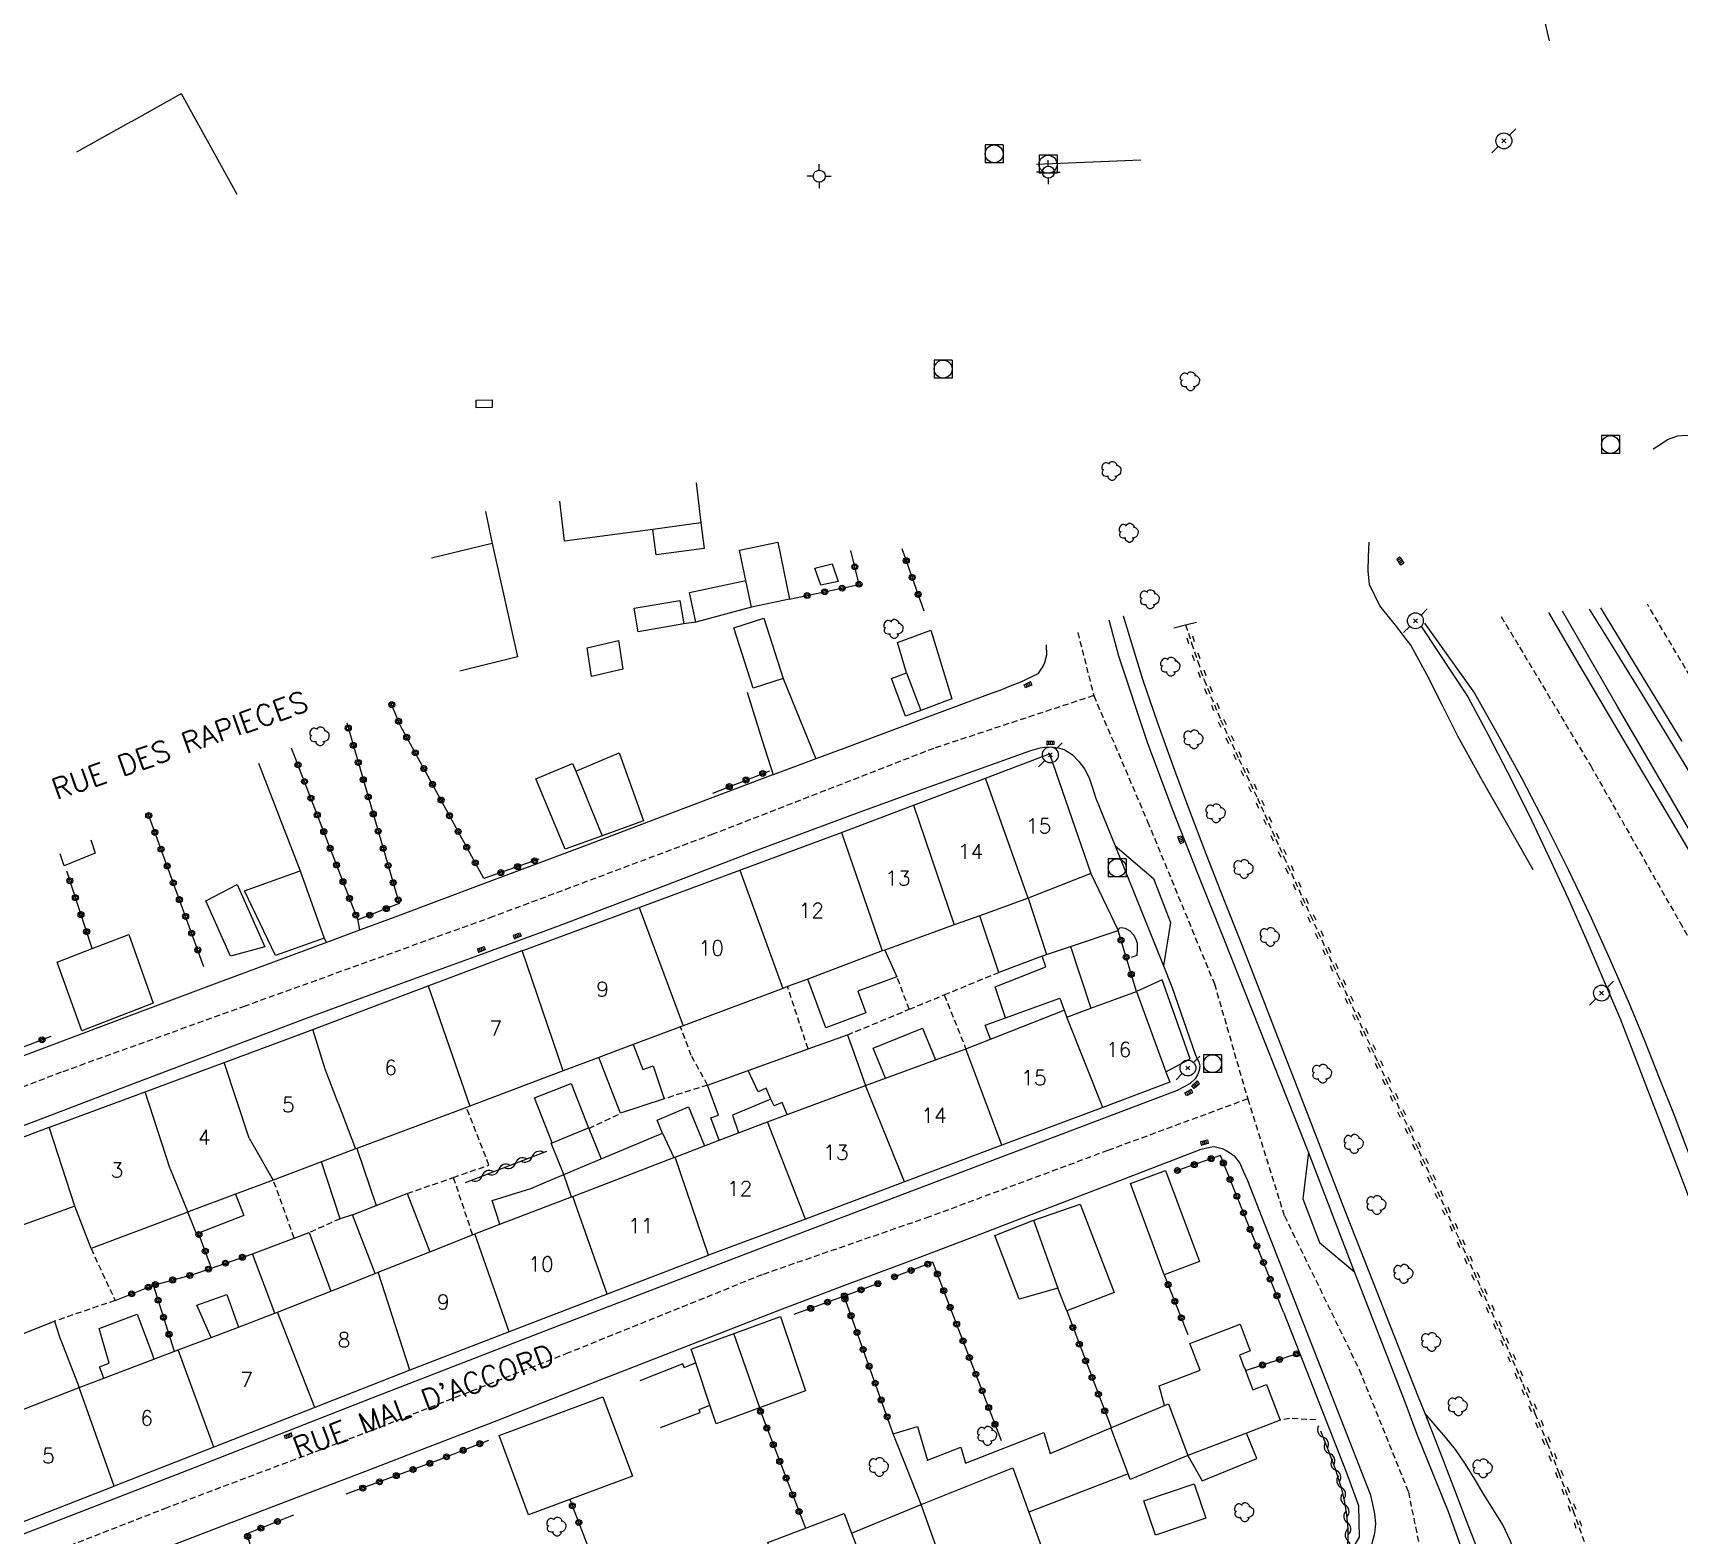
# Model space of a CAD drawing. Header units: millimetres. Extents: x 132999 to 134001, y 129000 to 130000.
# Drawn here: x 133282.4 to 133420.5, y 129527 to 129652.9 of the extents above; entities that cross this region are included whole.
import ezdxf
from ezdxf.enums import TextEntityAlignment as Align

# ---------------------------------------------------------------- set-up
doc = ezdxf.new("R2010")
doc.units = ezdxf.units.MM
doc.linetypes.add('DASHED', pattern=[0.75, 0.5, -0.25])
doc.layers.get('0').update_dxf_attribs({"linetype": 'CONTINUOUS'})
for name, color, linetype in [('W0001', 6, 'DASHED'), ('W0008', 7, 'CONTINUOUS'), ('W0010', 4, 'CONTINUOUS'), ('W0014', 7, 'CONTINUOUS'), ('W0016', 2, 'CONTINUOUS'), ('W0017', 7, 'CONTINUOUS'), ('W0071', 7, 'CONTINUOUS'), ('W0101', 7, 'CONTINUOUS'), ('W0104', 1, 'CONTINUOUS'), ('W0112', 1, 'DASHED'), ('W0120', 7, 'CONTINUOUS'), ('W0211', 2, 'CONTINUOUS'), ('W0220', 5, 'DASHED'), ('W0300', 7, 'CONTINUOUS'), ('W0310', 3, 'CONTINUOUS'), ('W0323', 7, 'CONTINUOUS'), ('W0401', 7, 'CONTINUOUS'), ('W0420', 7, 'CONTINUOUS'), ('W0439', 7, 'CONTINUOUS'), ('W0473', 7, 'CONTINUOUS'), ('W0610', 7, 'CONTINUOUS'), ('W0989', 7, 'CONTINUOUS'), ('W0991', 7, 'CONTINUOUS'), ('W1102', 7, 'CONTINUOUS')]:
    doc.layers.add(name, color=color, linetype=linetype)
doc.styles.get("Standard").update_dxf_attribs({"font": 'romans.shx', "width": 0.85})

# ---------------------------------------------------------------- blocks, each defined once
blk = doc.blocks.new('T300')
for p, q in [((-0.8, 0.51), (-0.86, 0.34)), ((-0.86, 0.34), (-0.86, 0.17)), ((-0.86, 0.17), (-0.74, 0.06)), ((-0.69, 0.63), (-0.8, 0.51)), ((-0.8, -0.06), (-0.74, 0.06)), ((-0.74, 0.06), (-0.69, 0.11)), ((-0.57, 0.69), (-0.69, 0.63)), ((-0.46, 0.69), (-0.57, 0.69)), ((-0.29, 0.63), (-0.46, 0.69)), ((-0.29, 0.63), (-0.17, 0.74)), ((-0.23, 0.57), (-0.29, 0.63)), ((-0.17, 0.74), (-0.06, 0.8)), ((-0.06, 0.8), (0.06, 0.8)), ((0.06, 0.8), (0.23, 0.74)), ((0.23, 0.74), (0.34, 0.63)), ((0.34, 0.63), (0.4, 0.51)), ((0.46, 0.46), (0.34, 0.46)), ((0.4, 0.51), (0.4, 0.46)), ((0.57, 0.4), (0.46, 0.46)), ((0.57, 0.4), (0.69, 0.29)), ((0.69, 0.29), (0.74, 0.17)), ((0.74, 0.06), (0.69, -0.17)), ((0.74, 0.17), (0.74, 0.06)), ((-0.8, -0.17), (-0.8, -0.06)), ((-0.8, -0.23), (-0.8, -0.17)), ((-0.74, -0.34), (-0.8, -0.23)), ((-0.69, -0.4), (-0.74, -0.34)), ((-0.51, -0.46), (-0.69, -0.4)), ((-0.4, -0.46), (-0.51, -0.46)), ((-0.4, -0.46), (-0.34, -0.46)), ((-0.34, -0.46), (-0.34, -0.4)), ((-0.34, -0.51), (-0.34, -0.46)), ((-0.29, -0.63), (-0.34, -0.51)), ((-0.17, -0.74), (-0.29, -0.63)), ((-0.06, -0.8), (-0.17, -0.74)), ((0.06, -0.8), (-0.06, -0.8)), ((0.17, -0.74), (0.06, -0.8)), ((0.23, -0.69), (0.17, -0.74)), ((0.29, -0.46), (0.23, -0.46)), ((0.29, -0.63), (0.23, -0.69)), ((0.46, -0.4), (0.29, -0.46)), ((0.34, -0.51), (0.29, -0.63)), ((0.34, -0.51), (0.34, -0.46)), ((0.57, -0.34), (0.46, -0.4)), ((0.63, -0.29), (0.57, -0.34)), ((0.69, -0.17), (0.63, -0.29))]:
    blk.add_line(p, q)
blk = doc.blocks.new('T420')
for p, q in [((0.75, 0.75), (-0.75, 0.75)), ((-0.75, 0.75), (-0.75, -0.75)), ((0.75, 0.75), (0.75, -0.75)), ((0.75, -0.75), (-0.75, -0.75))]:
    blk.add_line(p, q)
blk.add_ellipse((0, 0), major_axis=(-0.53, 0.53), ratio=1, start_param=3.926991, end_param=10.210176)
blk = doc.blocks.new('T401')
for p, q in [((-0.3, 0.3), (0, 0.3)), ((-0.3, -0.25), (-0.3, 0.3)), ((-0.3, 0.15), (0, 0.15)), ((-0.3, 0), (0, 0)), ((0, 0.3), (0, -0.25)), ((-0.3, -0.15), (0, -0.15)), ((-0.3, -0.25), (-0.3, -0.3)), ((-0.3, -0.3), (0, -0.3)), ((0, -0.3), (0, -0.25))]:
    blk.add_line(p, q)
blk = doc.blocks.new('T473')
for p, q in [((-0.166667, 0.166667), (0.166667, -0.166667)), ((-0.166667, -0.166667), (0.166667, 0.166667)), ((0.500001, 0.500001), (1.000002, 1.000002)), ((-1.000002, -1.000002), (-0.500001, -0.500001))]:
    blk.add_line(p, q)
blk.add_ellipse((0, 0), major_axis=(0.471405, 0.471405), ratio=1, start_param=5.4977871438, end_param=11.780972451)
blk = doc.blocks.new('T610')
for p, q in [((-0.500001, 0), (-1.000002, 0)), ((0, 0.500001), (0, 1.000002)), ((0.500001, 0), (1.000002, 0)), ((0, -0.500001), (0, -1.000002))]:
    blk.add_line(p, q)
blk.add_ellipse((0, 0), major_axis=(-0.353554, 0.353554), ratio=1, start_param=3.926990817, end_param=10.2101761242)
blk = doc.blocks.new('t323o')
at = {"color": 0, "linetype": 'Continuous'}
for radius in [0.25, 0.15]:
    blk.add_circle((0, 0), radius, dxfattribs=at)
blk = doc.blocks.new('t310o')
at = {"color": 0, "linetype": 'Continuous'}
for centre, start, end in [((-0.5, 0.38), 216.8699, 323.1304), ((0.5, -0.37), 36.8699, 143.1303)]:
    blk.add_arc(centre, 0.625, start, end, dxfattribs=at)
blk = doc.blocks.new('t220o')
at = {"color": 0, "linetype": 'Continuous'}
for p, q in [((-0.25, 0.25), (0.25, 0.25)), ((-0.25, -0.25), (0.25, -0.25))]:
    blk.add_line(p, q, dxfattribs=at)

msp = doc.modelspace()

# ---------------------------------------------------------------- linework, layer by layer
at = {"layer": 'W0001'}
for points in [[(133492.81, 129480.22), (133484.09, 129494.72), (133474.69, 129510.71), (133465.22, 129526.32), (133456.07, 129541.54), (133446.6, 129557.28), (133436.93, 129573.28), (133426.36, 129590.6), (133417.82, 129605.03)], [(133405.57, 129603.98), (133413.07, 129591.46), (133420.54, 129578.35), (133428.09, 129565.29)], [(133370.06, 129602.65), (133371.4, 129597.35)], [(133371.4, 129597.35), (133357.99, 129592.93), (133339.47, 129585.73), (133321.03, 129578.82), (133300.24, 129571.32), (133284.82, 129565.77), (133270.79, 129560.37)], [(133371.4, 129597.35), (133375.92, 129586.78), (133381.52, 129573.18), (133384.31, 129563.54)], [(133384.31, 129563.54), (133387.39, 129553.73), (133393.66, 129540.85), (133397.78, 129530.59), (133399.16, 129523.84), (133387.68, 129519.01), (133373.71, 129513.17), (133359.01, 129506.73), (133344.77, 129501.01), (133329.25, 129494.29), (133314.97, 129488.15), (133298.6, 129480.98), (133281.74, 129473.88), (133269.08, 129468.74), (133262.48, 129467.63), (133257.66, 129475.37), (133252.46, 129489.32), (133245.67, 129504.57), (133244.41, 129509.08)], [(133384.31, 129563.54), (133372.57, 129559.21), (133357.62, 129553.65), (133343.59, 129548.8), (133327.34, 129542.24), (133310.8, 129535.71), (133293.67, 129529.25), (133271.19, 129520.49), (133255.96, 129514.53), (133244.41, 129509.08)]]:
    msp.add_lwpolyline(points, dxfattribs=at)
at = {"layer": 'W0008'}
for points in [[(133409.53, 129604.32), (133412.16, 129599.83), (133416.03, 129593.29), (133419.89, 129586.75), (133423.75, 129580.21)], [(133420.74, 129593.51), (133416.7, 129600.16), (133413.93, 129604.7)], [(133399.13, 129603.43), (133403.32, 129597.55), (133403.32, 129597.55), (133405.23, 129594.17), (133407.29, 129590.39), (133409.28, 129586.58), (133411.2, 129582.73), (133412.96, 129579.03), (133414.65, 129575.3), (133416.29, 129571.54), (133417.57, 129568.43), (133418.82, 129565.3), (133420.06, 129562.18)], [(133366.71, 129599.19), (133366.26, 129598.96), (133365.8, 129598.73), (133365.34, 129598.51), (133364.4, 129598.13), (133363.52, 129597.79), (133362.5, 129597.43)], [(133362.5, 129597.43), (133356.47, 129595.18), (133350.45, 129592.93), (133348.09, 129592.04), (133344.52, 129590.71), (133344.42, 129590.67), (133336.36, 129587.63), (133328.3, 129584.59), (133320.24, 129581.56), (133312.79, 129578.79), (133309.83, 129577.69), (133307.06, 129576.66), (133305.33, 129576.02), (133297.88, 129573.25), (133290.95, 129570.65), (133284.02, 129568.05), (133277.09, 129565.45)], [(133420.06, 129562.18), (133421.49, 129558.41)], [(133258.11, 129512.18), (133259.57, 129512.76), (133264.02, 129514.54), (133268.48, 129516.3), (133274.43, 129518.6), (133280.4, 129520.87), (133286.36, 129523.15), (133292.54, 129525.51), (133298.72, 129527.88), (133304.9, 129530.25), (133310.27, 129532.31), (133315.63, 129534.37), (133321, 129536.44), (133329.1, 129539.61), (133337.19, 129542.78), (133345.3, 129545.93), (133350.54, 129547.91), (133355.78, 129549.88), (133361.02, 129551.86), (133367.48, 129554.34), (133373.94, 129556.83), (133380.4, 129559.32)], [(133380.4, 129559.32), (133380.77, 129559.41), (133381.13, 129559.5), (133381.49, 129559.54), (133381.72, 129559.5), (133381.94, 129559.45), (133382.16, 129559.39)]]:
    msp.add_lwpolyline(points, dxfattribs=at)
at = {"layer": 'W0010'}
for points in [[(133424.75, 129580.24), (133420.03, 129588.33), (133415.33, 129596.44), (133410.71, 129604.42)], [(133412.94, 129604.61), (133414.33, 129602.35), (133417.27, 129597.6), (133420.18, 129592.83), (133423.1, 129588.06)], [(133398.89, 129603.13), (133398.89, 129603.13), (133402.76, 129597.26), (133402.76, 129597.26), (133402.76, 129597.26), (133404.45, 129594.11), (133406.1, 129590.93), (133407.85, 129587.43), (133409.54, 129583.9), (133411.18, 129580.35), (133412.67, 129576.98), (133414.12, 129573.59), (133415.57, 129570.2), (133418.77, 129561.93)], [(133418.77, 129561.93), (133420.28, 129557.94), (133421.79, 129553.95)]]:
    msp.add_lwpolyline(points, dxfattribs=at)
at = {"layer": 'W0014'}
for points in [[(133375.34, 129642.24), (133366.6, 129641.88)], [(133389.4, 129559.06), (133387.05, 129564.99), (133384.7, 129570.92), (133382.37, 129576.85), (133380.17, 129582.36), (133377.98, 129587.88), (133375.9, 129593.43), (133373.5, 129600.67), (133372.7, 129603.68), (133372.7, 129603.68)], [(133373.87, 129604.03), (133373.87, 129604.03), (133375.48, 129598.72), (133376.74, 129595.06), (133378.06, 129591.41), (133379.4, 129587.78), (133380.83, 129584.04), (133382.29, 129580.32), (133383.75, 129576.6), (133385.38, 129572.43), (133387.01, 129568.25), (133388.63, 129564.08), (133390.59, 129559.03), (133392.55, 129553.97), (133394.51, 129548.92), (133396.55, 129543.74), (133398.61, 129538.57), (133399.15, 129537.18), (133400.64, 129533.39), (133401.74, 129530.54), (133402.83, 129527.69), (133403.93, 129524.84)], [(133367.41, 129601.61), (133367.44, 129600.73), (133367.28, 129600.11), (133367.12, 129599.8), (133366.92, 129599.49), (133366.71, 129599.19)], [(133278.77, 129560.22), (133282.55, 129561.65), (133290.16, 129564.54), (133297.77, 129567.44), (133305.38, 129570.3), (133312.45, 129572.91), (133319.52, 129575.49), (133326.59, 129578.09), (133334.92, 129581.24), (133343.24, 129584.41), (133351.58, 129587.53), (133356.42, 129589.28), (133361.28, 129591.02), (133366.13, 129592.75), (133366.52, 129592.86), (133366.9, 129592.98), (133367.29, 129593.04), (133367.84, 129593.05), (133368.41, 129592.98), (133368.93, 129592.82), (133369.58, 129592.41), (133370.15, 129591.84), (133370.63, 129591.21), (133371.02, 129590.46), (133371.29, 129589.63), (133371.56, 129588.81)], [(133371.56, 129588.81), (133373.19, 129584.77), (133377.25, 129574.69), (133377.95, 129572.94)], [(133377.95, 129572.94), (133379.9, 129567.29), (133380.05, 129566.96), (133380.21, 129566.64), (133380.29, 129566.31), (133380.24, 129565.93), (133380.09, 129565.55), (133379.9, 129565.21), (133379.48, 129564.82), (133378.94, 129564.53), (133378.39, 129564.25)], [(133378.39, 129564.25), (133360.85, 129557.6), (133343.3, 129550.95), (133325.78, 129544.24), (133310.87, 129538.44), (133295.98, 129532.6), (133281.07, 129526.81), (133270.69, 129522.84), (133260.3, 129518.9), (133249.9, 129514.96), (133247.82, 129514.35)], [(133382.16, 129559.39), (133382.51, 129559.2), (133382.86, 129559), (133383.18, 129558.77), (133383.64, 129558.16), (133383.96, 129557.43), (133384.28, 129556.7), (133394.59, 129530.4), (133394.77, 129529.57), (133394.95, 129528.75), (133395.02, 129527.94), (133394.93, 129527.1), (133394.72, 129526.27), (133394.41, 129525.51), (133393.92, 129524.81), (133393.32, 129524.18), (133392.71, 129523.56)], [(133397.5, 129538.1), (133393.27, 129549.04), (133389.4, 129559.06)], [(133387.32, 129545.65), (133388.65, 129542.24), (133392.56, 129532.26)], [(133403.14, 129522.68), (133402.87, 129523.67), (133402.6, 129524.66), (133402.31, 129525.64), (133401.15, 129528.93), (133399.83, 129532.16), (133398.52, 129535.4), (133397.5, 129538.1)], [(133392.56, 129532.26), (133393.61, 129529.46), (133393.67, 129526.79), (133392.59, 129525.02), (133392.71, 129523.56)]]:
    msp.add_lwpolyline(points, dxfattribs=at)
at = {"layer": 'W0016'}
for points in [[(133373.19, 129584.77), (133376.41, 129582.03), (133377.83, 129578.32), (133377.25, 129574.69)], [(133389.4, 129559.06), (133388.93, 129555.16), (133390.32, 129551.51), (133393.27, 129549.04)]]:
    msp.add_lwpolyline(points, dxfattribs=at)
at = {"layer": 'W0017'}
for points in [[(133345.37, 129598.8), (133348.09, 129592.04)], [(133342.34, 129597.65), (133343.61, 129593.6), (133344.52, 129590.71)]]:
    msp.add_lwpolyline(points, dxfattribs=at)
at = {"layer": 'W0071'}
for points in [[(133301.37, 129591.69), (133304.87, 129582.66)], [(133309.66, 129578.63), (133309.83, 129577.69)], [(133306.88, 129577.01), (133307.06, 129576.66)]]:
    msp.add_lwpolyline(points, dxfattribs=at)
at = {"layer": 'W0101'}
for points in [[(133290.7, 129645.49), (133294.8, 129647.77), (133294.88, 129647.82), (133299.55, 129639.38)], [(133286.13, 129642.95), (133290.69, 129645.5), (133290.7, 129645.49)], [(133338.06, 129615.19), (133338.45, 129611.83), (133338.45, 129611.83), (133334.42, 129611.29), (133327.01, 129610.29), (133326.64, 129613.65)], [(133320.39, 129612.8), (133320.97, 129610.11), (133320.97, 129610.11), (133315.86, 129608.87)], [(133362.31, 129590.44), (133367.7, 129592.48), (133371.16, 129582.44)], [(133356.29, 129588.16), (133362.31, 129590.44)], [(133350.26, 129585.88), (133356.29, 129588.16)], [(133341.73, 129582.72), (133350.26, 129585.88)], [(133333.29, 129579.6), (133341.73, 129582.72)], [(133371.16, 129582.44), (133365.91, 129580.37)], [(133323.48, 129575.97), (133323.62, 129576.02), (133333.29, 129579.6)], [(133365.91, 129580.37), (133361.85, 129578.9), (133359.71, 129578.13)], [(133359.71, 129578.13), (133353.88, 129576.02), (133353.65, 129575.94)], [(133315.59, 129573.01), (133315.59, 129573.01), (133323.48, 129575.97)], [(133353.65, 129575.94), (133347.42, 129573.59), (133345.72, 129572.95), (133345.32, 129572.8)], [(133305.92, 129569.37), (133315.59, 129573.01)], [(133345.32, 129572.8), (133336.98, 129569.67), (133336.98, 129569.67)], [(133369.14, 129570.4), (133371.15, 129571.14), (133374.98, 129572.54), (133377.45, 129565.81), (133377.77, 129564.93)], [(133360.68, 129567.75), (133362.73, 129568.55), (133368.92, 129570.99)], [(133368.92, 129570.99), (133369.14, 129570.4)], [(133336.98, 129569.67), (133336.83, 129569.61), (133336.76, 129569.58), (133332.77, 129568.09), (133329.9, 129567.01), (133326.91, 129565.88)], [(133298.48, 129566.6), (133303.81, 129568.58), (133305.92, 129569.37)], [(133352.27, 129564.66), (133353.93, 129565.27), (133358.14, 129566.81), (133360.62, 129567.72), (133360.68, 129567.75)], [(133291.86, 129564.14), (133298.48, 129566.6)], [(133326.91, 129565.88), (133319.09, 129562.94)], [(133283.82, 129561.16), (133283.91, 129561.19), (133291.86, 129564.14)], [(133344.03, 129561.63), (133345.7, 129562.24), (133352.27, 129564.66)], [(133377.77, 129564.93), (133372.17, 129562.83)], [(133319.09, 129562.94), (133318.8, 129562.83), (133309.6, 129559.37), (133309.5, 129559.34)], [(133372.17, 129562.83), (133363.68, 129559.65)], [(133336.3, 129558.66), (133338.77, 129559.61), (133339.98, 129560.07), (133341.6, 129560.7), (133344.03, 129561.63)], [(133276.3, 129558.31), (133283.82, 129561.16)], [(133309.5, 129559.34), (133306.65, 129558.26), (133302.6, 129556.74)], [(133327.71, 129555.37), (133327.71, 129555.37), (133336.2, 129558.63), (133336.3, 129558.66)], [(133363.68, 129559.65), (133355.52, 129556.58)], [(133302.6, 129556.74), (133299.44, 129555.55), (133295.56, 129554.09), (133295.45, 129554.05)], [(133355.52, 129556.58), (133355.39, 129556.54), (133347.23, 129553.47)], [(133285.96, 129554.56), (133276.15, 129551.01)], [(133287.32, 129550.99), (133285.96, 129554.56)], [(133319.5, 129552.23), (133321.6, 129553.03), (133327.62, 129555.34), (133327.71, 129555.37)], [(133295.45, 129554.05), (133287.32, 129550.99)], [(133347.23, 129553.47), (133339.11, 129550.43)], [(133311.4, 129549.01), (133315.73, 129550.73), (133319.3, 129552.15), (133319.5, 129552.23)], [(133339.11, 129550.43), (133338.99, 129550.38), (133330.6, 129547.16)], [(133302.95, 129545.65), (133307.44, 129547.43), (133311.15, 129548.91), (133311.4, 129549.01)], [(133330.6, 129547.16), (133322.39, 129544)], [(133294.64, 129542.49), (133297.4, 129543.54), (133299.69, 129544.41), (133302.74, 129545.57), (133302.95, 129545.65)], [(133322.39, 129544), (133314.05, 129540.79)], [(133286.32, 129539.34), (133288.39, 129540.12), (133292.6, 129541.72), (133294.64, 129542.49)], [(133314.05, 129540.79), (133306.08, 129537.66)], [(133278.23, 129536.19), (133285.17, 129538.9), (133286.32, 129539.34)], [(133306.08, 129537.66), (133297.61, 129534.34), (133297.61, 129534.34)], [(133297.61, 129534.34), (133289.26, 129531.06)], [(133289.26, 129531.06), (133289.16, 129531.02), (133281.22, 129527.9)]]:
    msp.add_lwpolyline(points, dxfattribs=at)
at = {"layer": 'W0104'}
for points in [[(133413.64, 129656.18), (133413.64, 129656.18), (133413.64, 129656.18), (133412.79, 129655.99), (133408.96, 129654.9), (133409.59, 129652.25)], [(133338.45, 129611.83), (133338.73, 129609.69), (133334.71, 129609.15), (133334.42, 129611.29)], [(133320.97, 129610.11), (133323.07, 129600.61), (133323.07, 129600.61), (133323.07, 129600.61), (133318.24, 129599.39)], [(133342.7, 129604.77), (133338.03, 129603.5), (133337.51, 129606.01), (133342.23, 129606.99)], [(133355.71, 129599.27), (133356.91, 129596.11)], [(133327.96, 129591.03), (133330.17, 129585.6)], [(133287.31, 129585.27), (133287.68, 129584.14), (133285.07, 129583.08), (133284.74, 129584.09)], [(133371.16, 129582.44), (133373.45, 129577.65)], [(133365.91, 129580.37), (133367.45, 129575.64)], [(133363.44, 129574.15), (133361.85, 129578.9)], [(133364.01, 129570.33), (133363.14, 129572.94), (133367.39, 129574.6), (133367.08, 129575.51), (133367.45, 129575.64), (133369.45, 129576.31), (133373.45, 129577.65)], [(133353.88, 129576.02), (133354.9, 129573.77), (133351.63, 129572.56), (133351.62, 129572.57), (133352.3, 129570.75), (133348.94, 129569.51), (133347.42, 129573.59)], [(133367.08, 129575.51), (133363.44, 129574.15)], [(133369.45, 129576.31), (133371.15, 129571.14)], [(133377.45, 129565.81), (133379.48, 129566.9), (133377.14, 129573.51), (133374.98, 129572.54)], [(133362.73, 129568.55), (133362.3, 129569.71), (133364.01, 129570.33), (133368.56, 129571.99), (133368.92, 129570.99)], [(133339.98, 129560.07), (133339.3, 129561.94), (133339.93, 129562.17), (133339.02, 129564.7), (133342.43, 129565.92), (133342.43, 129565.93), (133347.44, 129567.73), (133350.74, 129568.91), (133351, 129568.19), (133351, 129568.2), (133352.27, 129564.66)], [(133353.93, 129565.27), (133352.9, 129567.78), (133357.05, 129569.48), (133358.14, 129566.81)], [(133332.77, 129568.09), (133333.59, 129566.01), (133334.45, 129566.3), (133335.37, 129563.54), (133331.73, 129562.33), (133329.9, 129567.01)], [(133343.27, 129564.14), (133342.43, 129565.92)], [(133326, 129559.87), (133324.51, 129563.64), (133327.57, 129564.84), (133329.04, 129561.12)], [(133345.7, 129562.24), (133345.26, 129563.24), (133344.59, 129562.95), (133344.33, 129563.53), (133343.93, 129564.44), (133343.27, 129564.14)], [(133321.6, 129553.03), (133320.96, 129555.01), (133324.19, 129556.04), (133324.2, 129556.04), (133326.96, 129557.2), (133330.11, 129558.51), (133335.24, 129560.66), (133334.78, 129561.77), (133337.41, 129562.87), (133338.77, 129559.61)], [(133344.33, 129563.53), (133341.12, 129562.17)], [(133341.12, 129562.17), (133341.6, 129560.7)], [(133326.96, 129557.2), (133325.89, 129559.82), (133326, 129559.87), (133329.04, 129561.12), (133329.06, 129561.06), (133330.11, 129558.51)], [(133335.24, 129560.66), (133336.2, 129558.63)], [(133309.6, 129559.37), (133311.22, 129554.59)], [(133309.24, 129553.82), (133308.2, 129553.49), (133306.65, 129558.26)], [(133327.62, 129555.34), (133326.96, 129557.2)], [(133299.44, 129555.55), (133300.13, 129553.76), (133296.33, 129552.29), (133296.16, 129552.22), (133295.45, 129554.05)], [(133311.15, 129548.91), (133309.24, 129553.82), (133311.22, 129554.59), (133313.84, 129555.61), (133315.73, 129550.73)], [(133366.36, 129553.38), (133368.4, 129547.66)], [(133302.74, 129545.57), (133300.87, 129550.56), (133304.36, 129551.87), (133305.61, 129552.33), (133307.44, 129547.43)], [(133297.4, 129543.54), (133296.2, 129546.25), (133298.71, 129547.15), (133299.69, 129544.41)], [(133269.78, 129532.88), (133267.7, 129538.13), (133266.55, 129541.43), (133268.95, 129542.39), (133270.25, 129539.1), (133270.89, 129537.21), (133276.67, 129539.16), (133275.86, 129541.57), (133284.25, 129544.9), (133284.64, 129543.68), (133284.64, 129543.67), (133286.32, 129539.34)], [(133288.39, 129540.12), (133288.04, 129541.09), (133288.83, 129541.38), (133288.01, 129544.29), (133291.2, 129545.48), (133292.38, 129542.31), (133292.6, 129541.72)], [(133343.41, 129537.65), (133341.22, 129543.88)], [(133377.32, 129537.83), (133376.89, 129539.48), (133380.32, 129540.79), (133379.45, 129543.04), (133383.67, 129544.65), (133384.53, 129542.41), (133383.61, 129542.06), (133384.02, 129540.99), (133384.03, 129541.01), (133384.13, 129540.76), (133384.74, 129539.16), (133385.88, 129539.59), (133387.02, 129536.6), (133384.2, 129535.52), (133379.3, 129533.65)], [(133338.03, 129541.4), (133337.02, 129541), (133337.06, 129541.01), (133336.94, 129541.32), (133333.35, 129539.9)], [(133335.07, 129535.99), (133338.4, 129537.25), (133338.41, 129537.24), (133338.3, 129537.51), (133339.22, 129537.85)], [(133356.92, 129529.53), (133355.73, 129532.57), (133355.73, 129532.57), (133354.59, 129535.47), (133356.61, 129536.07), (133357.46, 129533.21), (133357.45, 129533.25), (133360.25, 129534.35), (133360.65, 129532.99), (133367.22, 129535.57), (133367.74, 129533.8), (133372.84, 129535.97)], [(133379.3, 129533.65), (133380.49, 129531.52), (133385.07, 129533.38), (133384.2, 129535.52)], [(133374.28, 129532.11), (133365.96, 129528.9)], [(133351.09, 129527.14), (133356.92, 129529.53)]]:
    msp.add_lwpolyline(points, dxfattribs=at)
for points in [[(133341.7, 129609.55), (133344.9, 129610.22), (133345.9, 129605.44), (133342.7, 129604.77), (133342.23, 129606.99)], [(133348.51, 129606.6), (133348, 129608.05), (133349.47, 129608.39), (133349.98, 129606.93)], [(133333.2, 129602.7), (133332.86, 129604.67), (133336.7, 129605.34), (133337.04, 129603.37)], [(133343.75, 129603.84), (133345.37, 129598.8), (133342.84, 129597.99), (133341.23, 129603.03)], [(133355.61, 129595.63), (133354.43, 129598.79), (133355.71, 129599.27), (133354.94, 129601.8), (133357.73, 129602.84), (133359.51, 129597.08), (133356.91, 129596.11)], [(133329.28, 129598.95), (133328.93, 129601.37), (133331.54, 129601.98), (133331.9, 129599.56)], [(133333.65, 129586.86), (133330.17, 129585.6), (133327.09, 129584.49), (133324.63, 129590.37), (133327.7, 129591.65), (133327.96, 129591.03), (133331.6, 129592.55)], [(133304.87, 129582.66), (133306.88, 129577.01), (133302.8, 129575.55), (133300.19, 129580.99)], [(133299.58, 129581.51), (133301.89, 129576.28), (133299.02, 129575.5), (133296.96, 129580.14)], [(133290.49, 129577.32), (133292.54, 129571.57), (133286.54, 129569.25), (133284.49, 129575.01), (133287.42, 129576.14)], [(133374.47, 129556.44), (133377.43, 129557.54), (133380.27, 129549.9), (133377.31, 129548.8)], [(133373.12, 129547.3), (133369.13, 129545.76), (133368.4, 129547.66), (133365.15, 129546.76), (133363.1, 129552.09), (133366.28, 129553.35), (133370.27, 129554.71)], [(133337.64, 129542.57), (133345.13, 129545.31), (133347.22, 129539.05), (133339.73, 129536.3), (133339.22, 129537.85), (133338.03, 129541.4)], [(133324.01, 129528.66), (133321.53, 129535.33), (133330.23, 129538.57), (133332.71, 129531.9)], [(133372.84, 129535.97), (133377.32, 129537.83), (133377.68, 129537.98), (133379.3, 129533.65), (133374.46, 129531.63), (133374.28, 129532.11)], [(133364.62, 129532.62), (133365.96, 129528.9), (133367.07, 129525.81), (133359.27, 129523), (133358.21, 129525.94), (133356.92, 129529.53)], [(133379.82, 129531.27), (133380.8, 129528.38), (133376.57, 129526.95), (133375.59, 129529.83)], [(133351.62, 129525.76), (133349.41, 129524.91), (133348.18, 129524.44), (133345.22, 129523.31), (133344.7, 129524.66), (133344.06, 129526.34), (133350.46, 129528.79), (133351.09, 129527.14)]]:
    msp.add_lwpolyline(points, close=True, dxfattribs=at)
at = {"layer": 'W0112'}
for points in [[(133373.45, 129577.65), (133373.49, 129577.73), (133373.52, 129577.81), (133373.57, 129577.88), (133373.7, 129577.91), (133373.87, 129577.89), (133374.03, 129577.85), (133374.43, 129577.64), (133374.76, 129577.26), (133374.97, 129576.84), (133375.03, 129576.59), (133375.05, 129576.32), (133375.05, 129576.06), (133375.04, 129575.9), (133375.02, 129575.74), (133375.01, 129575.57), (133374.11, 129575.24)], [(133350.74, 129568.91), (133355.93, 129571.05), (133358.86, 129572.26), (133363.44, 129574.15)], [(133355.93, 129571.05), (133354.9, 129573.77)], [(133347.44, 129567.73), (133345.72, 129572.95)], [(133358.86, 129572.26), (133360.68, 129567.75)], [(133337.65, 129567.17), (133336.76, 129569.58)], [(133339.02, 129564.7), (133337.65, 129567.17)], [(133339.02, 129564.7), (133335.37, 129563.54)], [(133320.69, 129557.99), (133318.8, 129562.83)], [(133329.06, 129561.06), (133331.73, 129562.33)], [(133313.84, 129555.61), (133317.7, 129556.95), (133320.69, 129557.99)], [(133304.36, 129551.87), (133302.6, 129556.74)], [(133317.7, 129556.95), (133319.3, 129552.15)], [(133308.2, 129553.49), (133305.61, 129552.33)], [(133287.32, 129550.99), (133289.34, 129546.64), (133284.25, 129544.9)], [(133390.03, 129536.63), (133387.82, 129536.75), (133387.02, 129536.6)]]:
    msp.add_lwpolyline(points, dxfattribs=at)
at = {"layer": 'W0120'}
msp.add_lwpolyline([(133378.12, 129603.04), (133379.1, 129603.29), (133380.02, 129603.52)], dxfattribs=at)
at = {"layer": 'W0211'}
for points in [[(133418.32, 129618.04), (133418.72, 129618.3), (133419.52, 129618.82), (133420.35, 129619.14), (133421.12, 129619.2), (133421.91, 129619.13), (133422.63, 129618.92), (133423.5, 129618.26), (133424.2, 129617.29), (133424.81, 129616.27), (133425.48, 129614.84), (133425.97, 129613.3), (133426.45, 129611.76), (133426.92, 129610.41), (133427.38, 129609.07), (133427.86, 129607.73), (133428.2, 129606.85), (133428.54, 129605.99), (133428.91, 129605.13), (133429.94, 129603.23), (133431.12, 129601.41), (133432.3, 129599.59)], [(133408.24, 129582.75), (133406.12, 129586.48), (133404, 129590.21), (133401.94, 129593.96), (133400.64, 129596.51), (133399.37, 129599.08), (133397.99, 129601.58), (133396.71, 129603.25), (133395.38, 129604.88), (133394.53, 129606.66), (133394.41, 129607.81), (133394.45, 129609.02), (133394.5, 129610.22)], [(133400.2, 129520.45), (133401.44, 129520.34), (133402.69, 129520.23), (133403.89, 129520.33), (133404.79, 129520.59), (133405.67, 129520.96), (133406.35, 129521.51), (133406.7, 129522.09), (133406.94, 129522.77), (133407.07, 129523.45), (133407.02, 129524.46), (133406.72, 129525.48), (133406.35, 129526.46), (133405.71, 129527.82), (133404.92, 129529.1), (133404.11, 129530.38), (133403.35, 129531.66), (133402.57, 129532.92), (133401.73, 129534.14), (133400.9, 129535.18), (133400.03, 129536.18), (133399.15, 129537.18)]]:
    msp.add_lwpolyline(points, dxfattribs=at)
at = {"layer": 'W0220'}
msp.add_lwpolyline([(133379.1, 129603.29), (133379.61, 129601.74), (133380.12, 129600.2), (133380.65, 129598.67), (133382.04, 129595.32), (133383.58, 129592.03), (133385.12, 129588.74), (133387.35, 129583.82), (133389.58, 129578.91), (133391.82, 129574.01), (133395.23, 129566.6), (133398.66, 129559.2), (133402.04, 129551.77), (133403.84, 129547.74), (133405.63, 129543.71), (133407.37, 129539.65), (133408.4, 129537.17), (133409.42, 129534.69), (133410.4, 129532.19), (133411.59, 129529.01), (133412.73, 129525.81)], dxfattribs=at)
at = {"layer": 'W0310'}
for points in [[(133318.71, 129556.54), (133325.55, 129559.17)], [(133390.42, 129535.7), (133391.03, 129534.15), (133391.63, 129532.61), (133392.12, 129531.03), (133392.39, 129529.86), (133392.6, 129528.66), (133392.71, 129527.47), (133392.7, 129526.65), (133392.65, 129525.84), (133392.59, 129525.02)]]:
    msp.add_lwpolyline(points, dxfattribs=at)
at = {"layer": 'W0323'}
for points in [[(133357.18, 129604.43), (133355.34, 129609.66)], [(133345.9, 129605.44), (133351.73, 129606.66), (133351.02, 129609.53)], [(133338.03, 129603.5), (133337.04, 129603.37)], [(133320.26, 129582.01), (133313.26, 129594.83), (133312.47, 129596.76)], [(133308.76, 129595.06), (133313.17, 129579.91), (133309.69, 129578.55), (133309.66, 129578.63), (133304.14, 129592.95)], [(133339.45, 129589.18), (133344.23, 129591.05)], [(133296.79, 129574.62), (133292.1, 129587.45)], [(133324.88, 129583.63), (133320.26, 129582.01)], [(133287.42, 129576.14), (133285.28, 129582.62)], [(133374.98, 129572.54), (133373.45, 129577.65)], [(133283.96, 129568.78), (133281.04, 129567.65), (133270.62, 129563.61)], [(133387.32, 129545.65), (133382.02, 129558.8), (133378.16, 129557.45)], [(133297.43, 129549.36), (133296.33, 129552.29)], [(133295.76, 129548.78), (133297.43, 129549.36), (133300.87, 129550.56)], [(133363.66, 129534.86), (133357.91, 129549.85), (133354.56, 129548.57)], [(133289.34, 129546.64), (133292.55, 129547.93)], [(133294.31, 129542.37), (133292.55, 129547.93), (133295.76, 129548.78)], [(133353.4, 129548.08), (133350.46, 129547), (133346.26, 129545.46)], [(133377.31, 129548.8), (133379.3, 129543.79)], [(133354.59, 129535.47), (133350.46, 129547)], [(133369.13, 129545.76), (133372.86, 129535.98)], [(133384.13, 129540.76), (133388.65, 129542.24)], [(133343.34, 129537.63), (133347.23, 129527.55)], [(133320.64, 129534.91), (133316.36, 129533.23), (133308.69, 129530.39)], [(133327.48, 129529.95), (133330.92, 129521.02)], [(133304.31, 129528.65), (133300.38, 129527.08), (133302.13, 129521.1)]]:
    msp.add_lwpolyline(points, dxfattribs=at)
at = {"layer": 'W0439'}
msp.add_lwpolyline([(133319.62, 129621.49), (133319.61, 129622.12), (133320.95, 129622.14), (133320.96, 129621.51), (133319.62, 129621.49)], close=True, dxfattribs=at)
at = {"layer": 'W1102'}
for points in [[(133365.91, 129580.37), (133362.31, 129590.44)], [(133356.29, 129588.16), (133359.71, 129578.13)], [(133350.26, 129585.88), (133353.65, 129575.94)], [(133341.73, 129582.72), (133345.32, 129572.8)], [(133333.29, 129579.6), (133336.98, 129569.67)], [(133326.91, 129565.88), (133323.48, 129575.97)], [(133315.59, 129573.01), (133319.09, 129562.94)], [(133372.17, 129562.83), (133369.14, 129570.4)], [(133308.04, 129563.17), (133306.95, 129566.02), (133305.92, 129569.37)], [(133363.68, 129559.65), (133360.68, 129567.75)], [(133300.57, 129560.26), (133298.48, 129566.6)], [(133293.97, 129557.68), (133291.86, 129564.14)], [(133355.52, 129556.58), (133352.27, 129564.66)], [(133308.04, 129563.17), (133309.5, 129559.34)], [(133347.23, 129553.47), (133344.03, 129561.63)], [(133285.96, 129554.56), (133283.82, 129561.16)], [(133300.57, 129560.26), (133302.6, 129556.74)], [(133339.11, 129550.43), (133336.3, 129558.66)], [(133293.97, 129557.68), (133295.45, 129554.05)], [(133293.97, 129557.68), (133293.97, 129557.68)], [(133330.6, 129547.16), (133327.71, 129555.37)], [(133322.39, 129544), (133319.5, 129552.23)], [(133314.05, 129540.79), (133311.4, 129549.01)], [(133306.08, 129537.66), (133302.95, 129545.65)], [(133297.61, 129534.34), (133294.64, 129542.49)], [(133289.26, 129531.06), (133286.32, 129539.34)]]:
    msp.add_lwpolyline(points, dxfattribs=at)

# ---------------------------------------------------------------- block references
at = {"layer": 'W0220'}
for p, rotation in [((133379.51, 129602.05), 288.2344589661255), ((133379.98, 129600.62), 288.2454867148142), ((133380.47, 129599.2), 289.3715811214907), ((133381.01, 129597.81), 292.491014997897), ((133381.59, 129596.42), 292.491014997897), ((133382.17, 129595.04), 295.0626249099707), ((133382.81, 129593.68), 295.0626249099707), ((133383.44, 129592.32), 295.0626249099707), ((133384.08, 129590.96), 295.1331312643417), ((133384.72, 129589.61), 295.1331312643417), ((133385.35, 129588.25), 294.3551487232244), ((133385.97, 129586.88), 294.3551487232244), ((133386.58, 129585.51), 294.3551487232244), ((133387.2, 129584.15), 294.3551487232244), ((133387.82, 129582.78), 294.4413177029975), ((133388.44, 129581.41), 294.4413177029975), ((133389.06, 129580.05), 294.4413177029975), ((133389.68, 129578.68), 294.507263065285), ((133390.31, 129577.32), 294.507263065285), ((133390.93, 129575.95), 294.507263065285), ((133391.55, 129574.59), 294.507263065285), ((133392.18, 129573.23), 294.7648384842555), ((133392.81, 129571.86), 294.7648384842555), ((133393.43, 129570.5), 294.7648384842555), ((133394.06, 129569.14), 294.7648384842555), ((133394.69, 129567.78), 294.7648384842555), ((133395.32, 129566.42), 294.8654063784162), ((133395.95, 129565.06), 294.8654063784162), ((133396.58, 129563.69), 294.8654063784162), ((133397.21, 129562.33), 294.8654063784162), ((133397.84, 129560.97), 294.8654063784162), ((133398.47, 129559.61), 294.8654063784162), ((133399.1, 129558.25), 294.4503497232094), ((133399.72, 129556.88), 294.4503497232094), ((133400.34, 129555.52), 294.4503497232094), ((133400.96, 129554.15), 294.4503497232094), ((133401.58, 129552.79), 294.4503497232094), ((133402.2, 129551.42), 294.0969332631519), ((133402.81, 129550.05), 294.0969332631519), ((133403.42, 129548.68), 294.0969332631519), ((133404.03, 129547.31), 293.8649688238629), ((133404.64, 129545.94), 293.8649688238629), ((133405.25, 129544.57), 293.8649688238629), ((133405.85, 129543.19), 293.207114388103), ((133406.44, 129541.81), 293.207114388103), ((133407.03, 129540.44), 293.207114388103), ((133407.62, 129539.05), 292.6805596068283), ((133408.2, 129537.67), 292.6805596068283), ((133408.77, 129536.28), 292.2606844553278), ((133409.34, 129534.9), 292.2606844553278), ((133409.89, 129533.5), 291.4250424026717), ((133410.43, 129532.1), 290.5540700480604), ((133410.96, 129530.7), 290.5540700480604), ((133411.49, 129529.29), 290.5540700480604), ((133411.99, 129527.88), 289.4915135021373)]:
    msp.add_blockref('t220o', p, dxfattribs=dict(at, rotation=rotation))
at = {"layer": 'W0300', "rotation": 359.9999899820874}
for p in [(133379.52, 129623.71), (133372.94, 129616.19), (133374.39, 129611), (133376.14, 129605.43), (133354.66, 129602.95), (133377.87, 129599.77), (133306.53, 129593.93), (133379.81, 129593.68), (133381.67, 129587.48), (133384.01, 129582.81), (133386.21, 129577.11), (133390.6, 129565.66), (133393.25, 129559.77), (133395.15, 129554.65), (133397.41, 129548.87), (133399.74, 129543.16), (133401.98, 129537.77), (133362.5, 129535.29), (133353.42, 129532.67), (133404.06, 129532.56), (133384.07, 129528.89), (133326.4, 129527.67)]:
    msp.add_blockref('T300', p, dxfattribs=at)
at = {"layer": 'W0310'}
for p, rotation in [((133322.91, 129558.15), 21.03021141325556), ((133324.31, 129558.69), 21.03021141325556), ((133320.11, 129557.08), 21.03021141325556), ((133321.51, 129557.61), 21.03021141325556), ((133390.62, 129535.19), 291.3972018465054), ((133391.16, 129533.8), 291.4167507505457), ((133391.7, 129532.4), 287.2918232641568), ((133392.14, 129530.96), 282.9305514663861), ((133392.46, 129529.5), 279.9997464672456), ((133392.66, 129528.01), 275.1513039867668), ((133392.69, 129526.52), 266.1486898964169)]:
    msp.add_blockref('t310o', p, dxfattribs=dict(at, rotation=rotation))
at = {"layer": 'W0323'}
for p, rotation in [((133351.36, 129608.15), 103.8622499248795), ((133355.68, 129608.67), 109.4709909528343), ((133351.72, 129606.7), 103.8622499248795), ((133356.18, 129607.26), 109.4709909528343), ((133347.37, 129605.74), 11.82477157826977), ((133348.84, 129606.05), 11.82477157826977), ((133350.3, 129606.36), 11.82477157826977), ((133356.68, 129605.84), 109.4709909528343), ((133312.54, 129596.59), 112.1529129262899), ((133308.89, 129594.63), 286.2419375483043), ((133313.11, 129595.2), 112.1529129262899), ((133309.31, 129593.19), 286.2419375483043), ((133313.79, 129593.86), 118.6552359282392), ((133304.68, 129591.55), 111.0920862144477), ((133309.73, 129591.75), 286.2419375483043), ((133314.51, 129592.55), 118.6552359282392), ((133305.22, 129590.15), 111.0920862144477), ((133310.15, 129590.31), 286.2419375483043), ((133315.23, 129591.23), 118.6552359282392), ((133342.24, 129590.27), 21.39728260639336), ((133343.64, 129590.82), 21.39728260639336), ((133305.76, 129588.75), 111.0920862144477), ((133310.57, 129588.87), 286.2419375483043), ((133315.95, 129589.91), 118.6552359282392), ((133316.67, 129588.6), 118.6552359282392), ((133340.84, 129589.72), 21.39728260639336), ((133292.16, 129587.3), 110.0770293316447), ((133306.29, 129587.35), 111.0920862144477), ((133310.99, 129587.43), 286.2419375483043), ((133317.38, 129587.28), 118.6552359282392), ((133292.67, 129585.89), 110.0770293316447), ((133306.83, 129585.95), 111.0920862144477), ((133311.4, 129585.99), 286.2419375483043), ((133318.1, 129585.96), 118.6552359282392), ((133293.19, 129584.48), 110.0770293316447), ((133307.37, 129584.55), 111.0920862144477), ((133311.82, 129584.55), 286.2419375483043), ((133318.82, 129584.65), 118.6552359282392), ((133293.7, 129583.07), 110.0770293316447), ((133307.91, 129583.15), 111.0920862144477), ((133312.24, 129583.11), 286.2419375483043), ((133319.54, 129583.33), 118.6552359282392), ((133324.51, 129583.5), 199.2872811122993), ((133285.54, 129581.83), 108.3181380172915), ((133308.45, 129581.75), 111.0920862144477), ((133321.68, 129582.51), 199.2872811122993), ((133323.09, 129583.01), 199.2872811122993), ((133286.01, 129580.41), 108.3181380172915), ((133294.22, 129581.66), 110.0770293316447), ((133308.99, 129580.35), 111.0920862144477), ((133312.66, 129581.67), 286.2419375483043), ((133286.48, 129578.99), 108.3181380172915), ((133294.73, 129580.25), 110.0770293316447), ((133309.53, 129578.95), 111.0920862144477), ((133310.69, 129578.94), 201.2782527970435), ((133312.08, 129579.49), 201.2782527970435), ((133313.08, 129580.23), 286.2419375483043), ((133286.95, 129577.56), 108.3181380172915), ((133295.25, 129578.84), 110.0770293316447), ((133295.76, 129577.44), 110.0770293316447), ((133373.69, 129576.85), 106.7239677748834), ((133296.28, 129576.03), 110.0770293316447), ((133374.12, 129575.42), 106.7239677748834), ((133374.55, 129573.98), 106.7239677748834), ((133283.21, 129568.49), 201.2059114539786), ((133381.25, 129558.53), 199.3204390512286), ((133378.42, 129557.54), 199.3204390512286), ((133379.83, 129558.03), 199.3204390512286), ((133382.27, 129558.17), 111.9626788463137), ((133382.83, 129556.78), 111.9626788463137), ((133383.4, 129555.38), 111.9626788463137), ((133383.96, 129553.99), 111.9626788463137), ((133296.37, 129552.17), 110.5538970577582), ((133384.52, 129552.6), 111.9626788463137), ((133296.9, 129550.77), 110.5538970577582), ((133300.01, 129550.26), 19.19447925922231), ((133385.08, 129551.21), 111.9626788463137), ((133295.61, 129548.74), 14.83481204851962), ((133297.17, 129549.27), 19.17367868117732), ((133298.59, 129549.77), 19.19447925922231), ((133354.69, 129548.62), 200.7939255749565), ((133356.09, 129549.15), 200.7939255749565), ((133357.49, 129549.69), 200.7939255749565), ((133358.29, 129548.86), 110.99676686566), ((133385.64, 129549.82), 111.9626788463137), ((133290.73, 129547.2), 21.86606695614045), ((133292.12, 129547.76), 21.86606695614045), ((133292.71, 129547.97), 14.83481204851962), ((133294.16, 129548.36), 14.83481204851962), ((133351.89, 129547.53), 200.1552170872858), ((133353.3, 129548.05), 200.1552170872858), ((133358.82, 129547.46), 110.99676686566), ((133377.64, 129547.97), 291.6811025292865), ((133386.2, 129548.43), 111.9626788463137), ((133292.95, 129546.66), 107.6399153145749), ((133347.67, 129545.98), 200.1615701830775), ((133349.08, 129546.5), 200.1615701830775), ((133350.49, 129547.01), 200.1552170872858), ((133350.54, 129546.77), 109.7133035645622), ((133359.36, 129546.06), 110.99676686566), ((133378.2, 129546.57), 291.6811025292865), ((133386.76, 129547.04), 111.9626788463137), ((133293.4, 129545.23), 107.6399153145749), ((133351.05, 129545.36), 109.7133035645622), ((133359.9, 129544.66), 110.99676686566), ((133378.75, 129545.18), 291.6811025292865), ((133293.86, 129543.8), 107.6399153145749), ((133351.55, 129543.95), 109.7133035645622), ((133360.44, 129543.26), 110.99676686566), ((133369.65, 129544.38), 290.8666317948114), ((133352.06, 129542.53), 109.7133035645622), ((133360.97, 129541.86), 110.99676686566), ((133370.19, 129542.98), 290.8666317948114), ((133386.98, 129541.69), 18.16113595155086), ((133388.4, 129542.16), 18.16113595155086), ((133352.57, 129541.12), 109.7133035645622), ((133361.51, 129540.46), 110.99676686566), ((133370.72, 129541.58), 290.8666317948114), ((133385.55, 129541.23), 18.16113595155086), ((133353.07, 129539.71), 109.7133035645622), ((133362.05, 129539.06), 110.99676686566), ((133371.26, 129540.18), 290.8666317948114), ((133353.58, 129538.3), 109.7133035645622), ((133362.59, 129537.66), 110.99676686566), ((133371.79, 129538.78), 290.8666317948114), ((133343.45, 129537.35), 291.0870352906446), ((133354.08, 129536.89), 109.7133035645622), ((133363.12, 129536.26), 110.99676686566), ((133372.32, 129537.38), 290.8666317948114), ((133343.99, 129535.95), 291.0870352906446), ((133317.13, 129533.53), 201.5186756609462), ((133318.53, 129534.08), 201.5186756609462), ((133319.92, 129534.63), 201.5186756609462), ((133344.53, 129534.55), 291.0870352906446), ((133314.32, 129532.47), 200.2566969532313), ((133315.73, 129532.99), 200.2566969532313), ((133345.07, 129533.15), 291.0870352906446), ((133310.1, 129530.91), 200.2566969532313), ((133311.51, 129531.43), 200.2566969532313), ((133312.92, 129531.95), 200.2566969532313), ((133345.61, 129531.75), 291.0870352906446), ((133327.68, 129529.42), 291.0706242520055), ((133346.15, 129530.35), 291.0870352906446), ((133302.96, 129528.11), 201.8668673304038), ((133328.22, 129528.02), 291.0706242520055), ((133346.69, 129528.95), 291.0870352906446), ((133300.45, 129526.86), 286.3132062430452), ((133301.57, 129527.55), 201.8668673304038)]:
    msp.add_blockref('t323o', p, dxfattribs=dict(at, rotation=rotation))
at = {"layer": 'W0401'}
for p, rotation in [((133396.98, 129608.55), 213.2232782084146), ((133365.83, 129598.39), 115.4102701236831), ((133367.76, 129593.24), 270.8214097054859), ((133378.83, 129585.33), 21.66693463325522), ((133323.11, 129577.07), 290.2034306830419), ((133320.1, 129575.93), 290.2034306830419), ((133379.31, 129564.2), 117.9021143782005), ((133379.84, 129564.84), 132.5042392009873), ((133380.71, 129559.73), 284.4798072906521), ((133303.81, 129535.43), 111.4216855352058)]:
    msp.add_blockref('T401', p, dxfattribs=dict(at, rotation=rotation))
at = {"layer": 'W0420', "rotation": 359.9999899820874}
for p in [(133363.05, 129642.77), (133367.57, 129641.9), (133358.77, 129624.73), (133414.73, 129618.4), (133373.36, 129582.92), (133381.36, 129566.49)]:
    msp.add_blockref('T420', p, dxfattribs=at)
at = {"layer": 'W0473', "rotation": 359.9999899820874}
for p in [(133405.79, 129643.86), (133398.37, 129603.63), (133367.76, 129592.38), (133413.98, 129572.41), (133379.3, 129566.13)]:
    msp.add_blockref('T473', p, dxfattribs=at)
at = {"layer": 'W0610'}
for p in [(133348.38, 129640.9), (133367.59, 129641.24)]:
    msp.add_blockref('T610', p, dxfattribs=at)

# ---------------------------------------------------------------- texts
at = {"layer": 'W0989'}
for s, rotation, p in [('RUE DES RAPIECES', 19.5579, (133284.41, 129588.59)), ("RUE MAL D'ACCORD", 20.3004, (133304.65, 129533.39))]:
    msp.add_text(s, height=1.75, rotation=rotation, dxfattribs=at).set_placement(p)
at = {"layer": 'W0991'}
for s, p in [('15', (133366.77, 129586.43)), ('14', (133361.06, 129584.28)), ('13', (133354.97, 129582.05)), ('12', (133347.72, 129579.34)), ('10', (133339.32, 129576.19)), ('9', (133330.21, 129572.74)), ('7', (133321.26, 129569.45)), ('16', (133373.49, 129567.68)), ('6', (133312.44, 129566.17)), ('15', (133366.38, 129565.32)), ('5', (133303.86, 129563.06)), ('14', (133358.01, 129562.16)), ('4', (133296.82, 129560.33)), ('13', (133349.78, 129559.06)), ('3', (133289.5, 129557.57)), ('12', (133341.71, 129556.03)), ('11', (133333.42, 129552.91)), ('10', (133325.05, 129549.69)), ('9', (133316.86, 129546.51)), ('8', (133308.54, 129543.34)), ('7', (133300.36, 129540)), ('6', (133291.98, 129536.78)), ('5', (133283.75, 129533.62))]:
    msp.add_text(s, height=1.25, dxfattribs=at).set_placement(p, align=Align.MIDDLE_CENTER)

doc.saveas('drawing.dxf')
